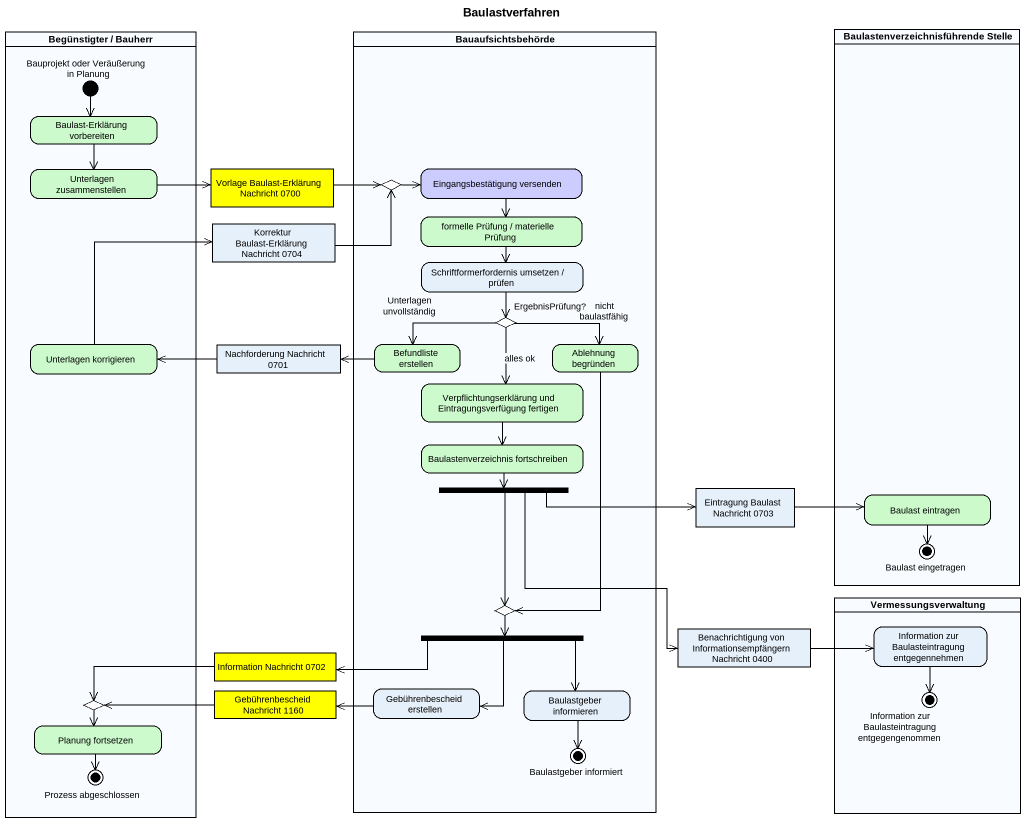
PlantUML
@startuml
title Baulastverfahren
hide empty description
state "Begünstigter / Bauherr" as Begünstigter_Bauherr <<partition>> {
  state "Bauprojekt oder Veräußerung in Planung" as Bauprojekt_oder_Veräußerung <<start>>
  state "Baulast-Erklärung vorbereiten" as Baulast_Erklärung #CCFACC
  state "Unterlagen zusammenstellen" as Unterlagen_zusammenstellen #CCFACC
  state "Unterlagen korrigieren" as Unterlagen_korrigieren #CCFACC
  state "Planung fortsetzen" as Planung_fortsetzen #CCFACC
  state choice3 <<choice>>
  state "Prozess abgeschlossen" as Prozess_abgeschlossen <<end>>
}
state Bauaufsichtsbehörde <<partition>> {
  state choice1 <<choice>>
  state "Eingangsbestätigung versenden" as Eingangsbestätigung #CCCCFF
  state "formelle Prüfung / materielle Prüfung" as formelle_Prüfung_materielle #CCFACC
  state "Schriftformerfordernis umsetzen / prüfen" as Schriftformerfordernis
  state "Befundliste erstellen" as Befundliste_erstellen #CCFACC
  state "ErgebnisPrüfung?" as ErgebnisPrüfung <<choice>>
  state "Ablehnung begründen" as Ablehnung_begründen #CCFACC
  state "Verpflichtungserklärung und Eintragungsverfügung fertigen" as Verpflichtungserklärung_und #CCFACC
  state "Baulastenverzeichnis fortschreiben" as Baulastenverzeichnis #CCFACC
  state fork1 <<fork>>
  state choice2 <<choice>>
  state fork2 <<fork>>
  state "Gebührenbescheid erstellen" as Gebührenbescheid_erstellen
  state "Baulastgeber informieren" as Baulastgeber_informieren
  state "Baulastgeber informiert" as Baulastgeber_informiert <<end>>
}
state "Baulastenverzeichnisführende Stelle" as Baulastenverzeichnisführende <<partition>> {
  state "Baulast eintragen" as Baulast_eintragen #CCFACB
  state "Baulast eingetragen" as Baulast_eingetragen <<end>>
}
state "Vorlage Baulast-Erklärung Nachricht 0700" as Vorlage_Baulast_Erklärung <<object>> #FFFF00
state "Korrektur Baulast-Erklärung Nachricht 0704" as Korrektur_Baulast_Erklärung <<object>>
state "Nachforderung Nachricht 0701" as Nachforderung_Nachricht_0701 <<object>>
state "Eintragung Baulast Nachricht 0703" as Eintragung_Baulast <<object>>
state Vermessungsverwaltung <<partition>> {
  state "Information zur Baulasteintragung entgegennehmen" as Information_zur
  state "Information zur Baulasteintragung entgegengenommen" as Information_zur_2 <<end>>
}
state "Information Nachricht 0702" as Information_Nachricht_0702 <<object>> #FFFF00
state "Benachrichtigung von Informationsempfängern Nachricht 0400" as Benachrichtigung_von <<object>>
state "Gebührenbescheid Nachricht 1160" as Gebührenbescheid_Nachricht <<object>> #FFFF00
Bauprojekt_oder_Veräußerung --> Baulast_Erklärung
Baulast_Erklärung --> Unterlagen_zusammenstellen
Unterlagen_zusammenstellen -right-> Vorlage_Baulast_Erklärung
Vorlage_Baulast_Erklärung -right-> choice1
choice1 -right-> Eingangsbestätigung
Eingangsbestätigung --> formelle_Prüfung_materielle
Korrektur_Baulast_Erklärung -right-> choice1
formelle_Prüfung_materielle --> Schriftformerfordernis
Schriftformerfordernis --> ErgebnisPrüfung
Unterlagen_korrigieren -up-> Korrektur_Baulast_Erklärung
Nachforderung_Nachricht_0701 -left-> Unterlagen_korrigieren
Befundliste_erstellen -left-> Nachforderung_Nachricht_0701
ErgebnisPrüfung -left-> Befundliste_erstellen : Unterlagen unvollständig
ErgebnisPrüfung -right-> Ablehnung_begründen : nicht baulastfähig
ErgebnisPrüfung --> Verpflichtungserklärung_und : alles ok
Ablehnung_begründen --> choice2
Verpflichtungserklärung_und --> Baulastenverzeichnis
Baulastenverzeichnis --> fork1
fork1 -right-> Eintragung_Baulast
fork1 --> choice2
fork1 --> Benachrichtigung_von
Eintragung_Baulast -right-> Baulast_eintragen
Baulast_eintragen --> Baulast_eingetragen
choice2 --> fork2
Information_Nachricht_0702 -left-> choice3
fork2 -left-> Information_Nachricht_0702
fork2 --> Gebührenbescheid_erstellen
fork2 --> Baulastgeber_informieren
Benachrichtigung_von -right-> Information_zur
Information_zur --> Information_zur_2
Gebührenbescheid_Nachricht -left-> choice3
Gebührenbescheid_erstellen -left-> Gebührenbescheid_Nachricht
Baulastgeber_informieren --> Baulastgeber_informiert
Planung_fortsetzen --> Prozess_abgeschlossen
choice3 --> Planung_fortsetzen
@enduml
